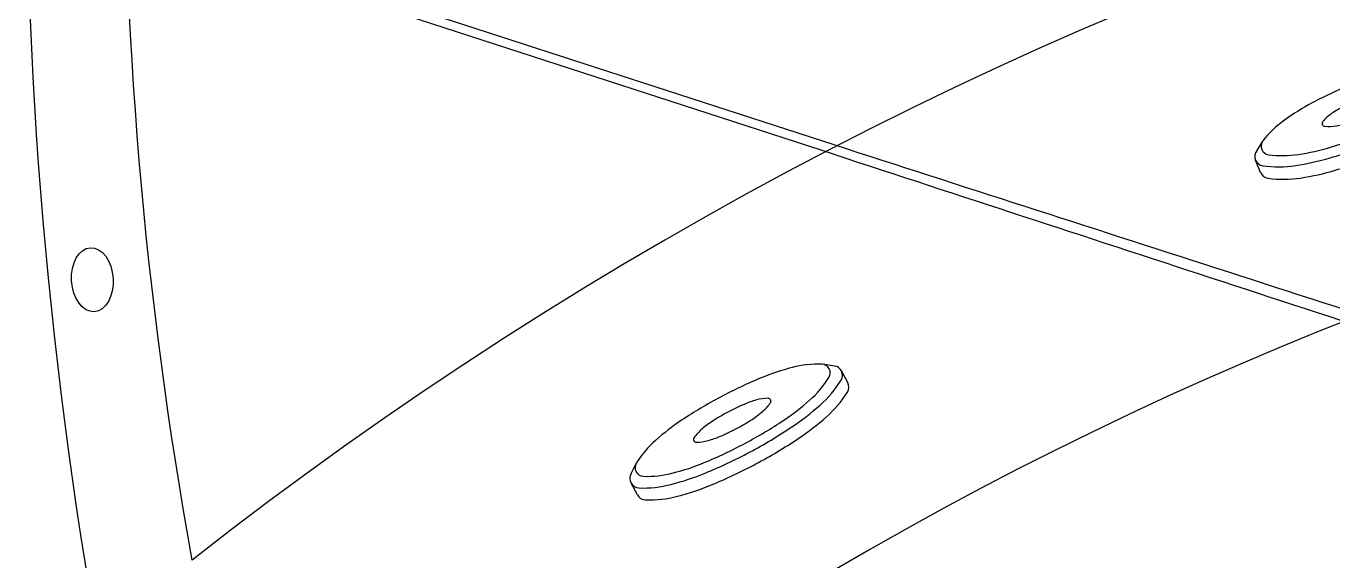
# Model space of a CAD drawing. Extents: x 398 to 508, y 628 to 778.
# Drawn here: x 424.41 to 434.63, y 682.97 to 687.15 of the extents above; entities that cross this region are included whole.
import ezdxf

# ---------------------------------------------------------------- set-up
doc = ezdxf.new("R2010")
doc.units = 0
doc.header["$MEASUREMENT"] = 0
doc.layers.add('1', color=4, linetype='Continuous')

# ---------------------------------------------------------------- blocks, each defined once
blk = doc.blocks.new('MINI')
at = {"layer": '1', "color": 3}
for p, q in [((0.223, 0.931), (0.327, 0.931)), ((0.391, 0.895), (0.44, 0.828)), ((0.391, 0.895), (0.391, 0.895)), ((0.386, -0.902), (0.441, -0.828)), ((0.223, -0.932), (0.327, -0.932)), ((0.327, -0.932), (0.327, -0.932))]:
    blk.add_line(p, q, dxfattribs=at)
for points in [[(0.223, 0.931, 0.267867), (0.159, 0.895, 0.072378), (0.065, 0.659, 0.034036), (0.019, 0.384, 0.024706), (0, 0, 0.024706), (0.019, -0.384, 0.034036), (0.065, -0.659, 0.072378), (0.159, -0.895, 0.267867), (0.223, -0.932, 0.267867)], [(0.391, 0.895, 0.267867), (0.327, 0.931, 0.267867), (0.264, 0.895, 0.072378), (0.17, 0.659, 0.034036), (0.123, 0.384, 0.024706), (0.104, 0, 0.024706), (0.123, -0.384, 0.034036), (0.17, -0.659, 0.072378), (0.264, -0.895, 0.267867), (0.327, -0.932, 0.267867)], [(0.327, -0.932, 0.238458), (0.386, -0.902, 0.072378)]]:
    blk.add_lwpolyline(points, format="xyb", dxfattribs=at)
for points in [[(0.386, -0.855, 0.267867), (0.445, -0.822, 0.072378), (0.531, -0.605, 0.034036), (0.574, -0.352, 0.024706), (0.591, 0, 0.024706), (0.574, 0.352, 0.034036), (0.531, 0.605, 0.072378), (0.445, 0.822, 0.267867), (0.386, 0.855, 0.267867), (0.328, 0.822, 0.072378), (0.242, 0.605, 0.034036), (0.199, 0.352, 0.024706), (0.182, 0, 0.024706), (0.199, -0.352, 0.034036), (0.242, -0.605, 0.072378), (0.328, -0.822, 0.267867)], [(0.388, 0.343, 0.280852), (0.368, 0.331, 0.066452), (0.337, 0.244, 0.030521), (0.321, 0.143, 0.022038), (0.315, 0.003, 0.022038), (0.321, -0.137, 0.030521), (0.337, -0.238, 0.066452), (0.368, -0.325, 0.280852), (0.388, -0.337, 0.280852), (0.408, -0.325, 0.066452), (0.439, -0.238, 0.030521), (0.454, -0.137, 0.022038), (0.46, 0.003, 0.022038), (0.454, 0.143, 0.030521), (0.439, 0.244, 0.066452), (0.408, 0.331, 0.280852)]]:
    blk.add_lwpolyline(points, format="xyb", close=True, dxfattribs=at)
blk = doc.blocks.new('2013GLEAM')
at = {"layer": '1', "color": 3, "linetype": 'Continuous'}
for p, q in [((29.112, 43.915), (32.746, 42.735)), ((32.654, 42.687), (29.116, 43.836))]:
    blk.add_line(p, q, dxfattribs=at)
for centre, radius, start, end in [((62.465, 45.249), 36.128, 168.1297, 190.9578), ((47.183, 14.58), 31.688, 44.6929, 128.0917), ((47.171, 14.702), 28.682, 45.4276, 127.7102), ((345095.751, 1069861.232), 1124090.786, 252.123230959, 252.123550249), ((-1335527.199, -4082169.905), 4295134.429, 71.88359727, 71.883679989)]:
    blk.add_arc(centre, radius, start, end, dxfattribs=at)
at = {"layer": '1', "color": 2, "linetype": 'Continuous'}
blk.add_arc((60.234, 45.428), 33.132, 168.5048, 190.2731, dxfattribs=at)
at = {"layer": '1', "color": 2}
blk.add_ellipse((26.855, 41.71), major_axis=(-0.015, 0.25), ratio=0.649149, dxfattribs=at)
at = {"layer": '1'}
for p, rotation in [((36.932, 42.693), 112.1913737448715), ((32.041, 40.271), 118.0439080095659)]:
    blk.add_blockref('MINI', p, dxfattribs=dict(at, rotation=rotation))

msp = doc.modelspace()

# ---------------------------------------------------------------- block references
at = {"layer": '1'}
msp.add_blockref('2013GLEAM', (398.077, 643.46), dxfattribs=at)

doc.saveas('drawing.dxf')
